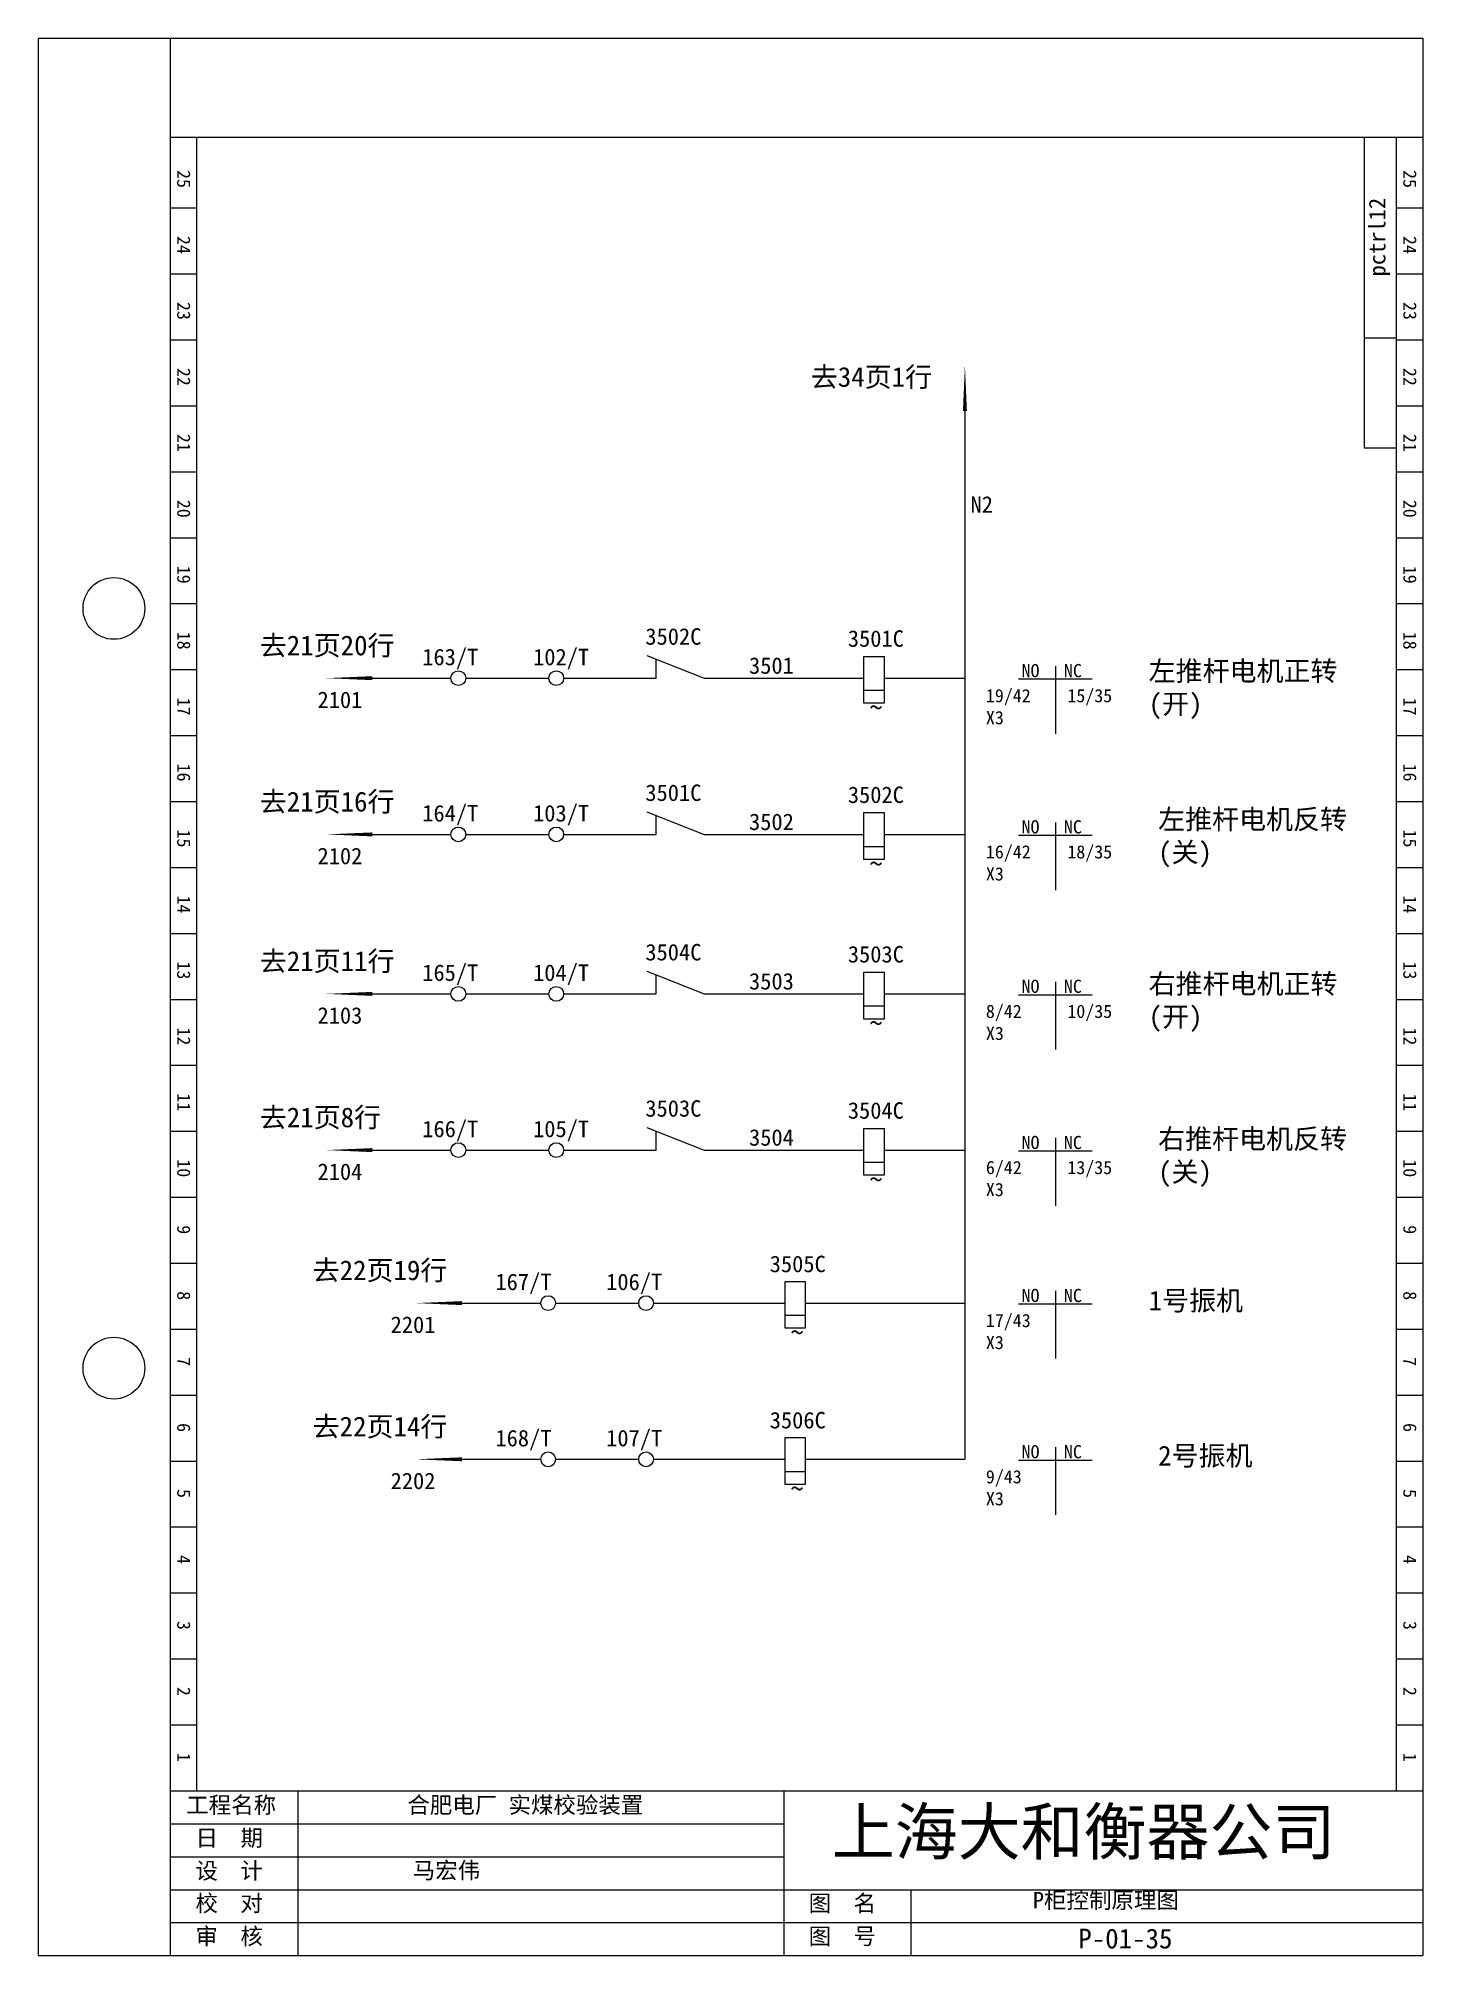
# Model space of a CAD drawing. Extents: x 370 to 580, y -51 to 240.
import ezdxf

# ---------------------------------------------------------------- set-up
doc = ezdxf.new("R2010")
doc.units = 0
doc.header["$LTSCALE"] = 0.5
doc.linetypes.add('DASHED2', pattern=[9.525, 6.35, -3.175])
doc.layers.get('0').update_dxf_attribs({"linetype": 'CONTINUOUS'})

# ---------------------------------------------------------------- blocks, each defined once
blk = doc.blocks.new('A$C330944B9')
at = {"insert": (0.21, 3.58), "char_height": 2.5, "width": 20.5327, "attachment_point": 1}
blk.add_mtext('\\f宋体|b0|i0|c134|p2;马宏伟', dxfattribs=at)
blk = doc.blocks.new('A$C48D90E2A')
at = {"linetype": 'DASHED2', "ltscale": 0.5}
blk.add_blockref('A$C330944B9', (0, 0), dxfattribs=at)
blk = doc.blocks.new('A$C0E084118')
at = {"linetype": 'CONTINUOUS', "ltscale": 0.5}
blk.add_blockref('A$C48D90E2A', (0, 4.71), dxfattribs=at)
at = {"insert": (94.27, 3.78), "char_height": 2.5, "width": 44.7874, "attachment_point": 1}
blk.add_mtext('\\f宋体|b0|i0|c134|p2;P柜控制原理图', dxfattribs=at)

msp = doc.modelspace()

# ---------------------------------------------------------------- linework, layer by layer
for p, q in [((369.82, 239.81), (579.82, 239.81)), ((369.82, 239.81), (369.82, -50.91)), ((389.82, 239.81), (389.82, -50.91)), ((579.82, 239.81), (579.82, -50.91)), ((389.82, 224.81), (579.82, 224.81)), ((393.82, 224.81), (393.82, -25.91)), ((570.94, 224.81), (570.94, 177.67)), ((575.82, 224.81), (575.82, -25.91)), ((579.82, 224.81), (579.82, -25.91)), ((389.82, 214.09), (393.82, 214.09)), ((575.82, 214.09), (579.82, 214.09)), ((389.82, 204.09), (393.82, 204.09)), ((575.82, 204.09), (579.82, 204.09)), ((389.82, 194.09), (393.82, 194.09)), ((575.81, 194.35), (570.94, 194.35)), ((575.82, 194.09), (579.82, 194.09)), ((389.82, 184.09), (393.82, 184.09)), ((575.82, 184.09), (579.82, 184.09)), ((575.81, 177.67), (570.94, 177.67)), ((389.82, 174.09), (393.82, 174.09)), ((575.82, 174.09), (579.82, 174.09)), ((389.82, 164.09), (393.82, 164.09)), ((575.82, 164.09), (579.82, 164.09)), ((389.82, 154.09), (393.82, 154.09)), ((575.82, 154.09), (579.82, 154.09)), ((389.82, 144.09), (393.82, 144.09)), ((575.82, 144.09), (579.82, 144.09)), ((389.82, 134.09), (393.82, 134.09)), ((575.82, 134.09), (579.82, 134.09)), ((389.82, 124.09), (393.82, 124.09)), ((575.82, 124.09), (579.82, 124.09)), ((389.82, 114.09), (393.82, 114.09)), ((575.82, 114.09), (579.82, 114.09)), ((389.82, 104.09), (393.82, 104.09)), ((575.82, 104.09), (579.82, 104.09)), ((389.82, 94.09), (393.82, 94.09)), ((575.82, 94.09), (579.82, 94.09)), ((389.82, 84.09), (393.82, 84.09)), ((575.82, 84.09), (579.82, 84.09)), ((389.82, 74.09), (393.82, 74.09)), ((575.82, 74.09), (579.82, 74.09)), ((389.82, 64.09), (393.82, 64.09)), ((575.82, 64.09), (579.82, 64.09)), ((389.82, 54.09), (393.82, 54.09)), ((575.82, 54.09), (579.82, 54.09)), ((389.82, 44.09), (393.82, 44.09)), ((575.82, 44.09), (579.82, 44.09)), ((389.82, 34.09), (393.82, 34.09)), ((575.82, 34.09), (579.82, 34.09)), ((389.82, 24.09), (393.82, 24.09)), ((575.82, 24.09), (579.82, 24.09)), ((389.82, 14.09), (393.82, 14.09)), ((575.82, 14.09), (579.82, 14.09)), ((389.82, 4.09), (393.82, 4.09)), ((575.82, 4.09), (579.82, 4.09)), ((389.82, -5.91), (393.82, -5.91)), ((575.82, -5.91), (579.82, -5.91)), ((389.82, -15.91), (393.82, -15.91)), ((575.82, -15.91), (579.82, -15.91)), ((389.82, -25.91), (579.82, -25.91)), ((409.2, -25.91), (409.2, -50.91)), ((482.93, -25.91), (482.93, -50.91)), ((389.82, -30.91), (482.93, -30.91)), ((389.82, -35.91), (482.93, -35.91)), ((389.82, -40.91), (579.82, -40.91)), ((502.18, -40.91), (502.18, -50.91)), ((389.82, -45.91), (579.82, -45.91)), ((369.82, -50.91), (579.82, -50.91))]:
    msp.add_line(p, q)
at = {"ltscale": 0.5}
for p, q in [((510.38, 183.29), (510.38, 175.23)), ((510.38, 177.12), (510.38, 24.35)), ((462.11, 146.22), (470.8, 142.79)), ((463.53, 142.79), (463.53, 145.66)), ((420.48, 142.79), (432.42, 142.79)), ((434.66, 142.79), (447.27, 142.79)), ((434.66, 142.79), (447.27, 142.79)), ((449.51, 142.79), (449.64, 142.79)), ((449.64, 142.79), (463.53, 142.79)), ((470.8, 142.79), (495.07, 142.79)), ((498.15, 142.79), (510.38, 142.79)), ((518.53, 142.67), (529.69, 142.67)), ((524.11, 144.62), (524.11, 134.36)), ((495.07, 140.96), (498.15, 140.96)), ((462.11, 122.53), (470.8, 119.1)), ((463.53, 119.1), (463.53, 121.97)), ((524.11, 120.93), (524.11, 110.67)), ((420.48, 119.1), (432.42, 119.1)), ((434.66, 119.1), (447.27, 119.1)), ((434.66, 119.1), (447.27, 119.1)), ((449.51, 119.1), (449.64, 119.1)), ((449.64, 119.1), (463.53, 119.1)), ((470.8, 119.1), (495.07, 119.1)), ((495.07, 117.27), (498.15, 117.27)), ((498.15, 119.1), (510.38, 119.1)), ((498.15, 119.1), (504.41, 119.1)), ((518.53, 118.98), (529.69, 118.98)), ((462.11, 98.35), (470.8, 94.92)), ((463.53, 94.92), (463.53, 97.79)), ((524.11, 96.75), (524.11, 86.49)), ((420.48, 94.92), (432.42, 94.92)), ((434.66, 94.92), (447.27, 94.92)), ((434.66, 94.92), (447.27, 94.92)), ((449.51, 94.92), (449.64, 94.92)), ((449.64, 94.92), (463.53, 94.92)), ((470.8, 94.92), (495.07, 94.92)), ((495.07, 93.09), (498.15, 93.09)), ((498.15, 94.92), (510.38, 94.92)), ((518.53, 94.8), (529.69, 94.8)), ((462.11, 74.66), (470.8, 71.23)), ((463.53, 71.23), (463.53, 74.1)), ((524.11, 73.07), (524.11, 62.8)), ((420.48, 71.23), (432.42, 71.23)), ((434.66, 71.23), (447.27, 71.23)), ((434.66, 71.23), (447.27, 71.23)), ((449.51, 71.23), (449.64, 71.23)), ((449.64, 71.23), (463.53, 71.23)), ((470.8, 71.23), (495.07, 71.23)), ((498.15, 71.23), (510.38, 71.23)), ((498.15, 71.23), (504.41, 71.23)), ((518.53, 71.11), (529.69, 71.11)), ((495.07, 69.41), (498.15, 69.41)), ((524.11, 49.87), (524.11, 39.61)), ((434.1, 48.03), (446.04, 48.03)), ((448.28, 48.03), (460.89, 48.03)), ((448.28, 48.03), (460.89, 48.03)), ((463.13, 48.03), (463.25, 48.03)), ((463.25, 48.03), (472.08, 48.03)), ((470.84, 48.03), (483.09, 48.03)), ((486.17, 48.03), (502.91, 48.03)), ((496.81, 48.03), (510.38, 48.03)), ((518.53, 47.91), (529.69, 47.91)), ((483.09, 46.21), (486.17, 46.21)), ((524.11, 26.18), (524.11, 15.92)), ((434.1, 24.35), (446.04, 24.35)), ((448.28, 24.35), (460.89, 24.35)), ((448.28, 24.35), (460.89, 24.35)), ((463.13, 24.35), (463.25, 24.35)), ((463.25, 24.35), (472.08, 24.35)), ((470.84, 24.35), (483.09, 24.35)), ((486.17, 24.35), (502.91, 24.35)), ((496.81, 24.35), (510.38, 24.35)), ((518.53, 24.23), (529.69, 24.23)), ((483.09, 22.52), (486.17, 22.52))]:
    msp.add_line(p, q, dxfattribs=at)
for points in [[(510.38, 183.29, 0.6, 0, 0), (510.38, 190.29, 0, 0, 0)], [(420.48, 142.79, 0.6, 0, 0), (413.48, 142.79, 0, 0, 0)], [(420.48, 119.1, 0.6, 0, 0), (413.48, 119.1, 0, 0, 0)], [(420.48, 94.92, 0.6, 0, 0), (413.48, 94.92, 0, 0, 0)], [(420.48, 71.23, 0.6, 0, 0), (413.48, 71.23, 0, 0, 0)], [(434.1, 48.03, 0.6, 0, 0), (427.1, 48.03, 0, 0, 0)], [(434.1, 24.35, 0.6, 0, 0), (427.1, 24.35, 0, 0, 0)]]:
    msp.add_lwpolyline(points, format="xyseb", dxfattribs=at)
for points in [[(495.07, 146.09), (498.15, 146.09), (498.15, 138.98), (495.07, 138.98)], [(495.07, 122.4), (498.15, 122.4), (498.15, 115.29), (495.07, 115.29)], [(495.07, 98.22), (498.15, 98.22), (498.15, 91.11), (495.07, 91.11)], [(495.07, 74.53), (498.15, 74.53), (498.15, 67.42), (495.07, 67.42)], [(483.09, 51.33), (486.17, 51.33), (486.17, 44.23), (483.09, 44.23)], [(483.09, 27.65), (486.17, 27.65), (486.17, 20.54), (483.09, 20.54)]]:
    msp.add_lwpolyline(points, close=True)
for centre in [(381.28, 153.36), (381.28, 38.17)]:
    msp.add_circle(centre, 4.68)
for centre in [(433.54, 142.79), (448.39, 142.79), (433.54, 119.1), (448.39, 119.1), (433.54, 94.92), (448.39, 94.92), (433.54, 71.23), (448.39, 71.23), (447.16, 48.03), (462.01, 48.03), (447.16, 24.35), (462.01, 24.35)]:
    msp.add_circle(centre, 1.12, dxfattribs=at)

# ---------------------------------------------------------------- block references
at = {"linetype": 'DASHED2', "ltscale": 0.5}
msp.add_blockref('A$C0E084118', (426.41, -45.02), dxfattribs=at)

# ---------------------------------------------------------------- texts
at = {"char_height": 2, "width": 13.8727, "attachment_point": 1, "rotation": 270}
for s, insert in [('25', (392.89, 219.84)), ('25', (578.89, 219.84)), ('24', (392.89, 209.84)), ('24', (578.89, 209.84)), ('23', (392.89, 199.84)), ('23', (578.89, 199.84)), ('22', (392.89, 189.84)), ('22', (578.89, 189.84)), ('21', (392.89, 179.84)), ('21', (578.89, 179.84)), ('20', (392.89, 169.84)), ('20', (578.89, 169.84)), ('19', (392.89, 159.84)), ('19', (578.89, 159.84)), ('18', (392.89, 149.84)), ('18', (578.89, 149.84)), ('17', (392.89, 139.84)), ('17', (578.89, 139.84)), ('16', (392.89, 129.84)), ('16', (578.89, 129.84)), ('15', (392.89, 119.84)), ('15', (578.89, 119.84)), ('14', (392.89, 109.84)), ('14', (578.89, 109.84)), ('13', (392.89, 99.84)), ('13', (578.89, 99.84)), ('12', (392.89, 89.84)), ('12', (578.89, 89.84)), ('11', (392.89, 79.84)), ('11', (578.89, 79.84)), ('10', (392.89, 69.84)), ('10', (578.89, 69.84)), ('9', (392.89, 59.84)), ('9', (578.89, 59.84)), ('8', (392.89, 49.84)), ('8', (578.89, 49.84)), ('7', (392.89, 39.84)), ('7', (578.89, 39.84)), ('6', (392.89, 29.84)), ('6', (578.89, 29.84)), ('5', (392.89, 19.84)), ('5', (578.89, 19.84)), ('4', (392.89, 9.84)), ('4', (578.89, 9.84)), ('3', (392.89, -0.16)), ('3', (578.89, -0.16)), ('2', (392.89, -10.16)), ('2', (578.89, -10.16)), ('1', (392.89, -20.16)), ('1', (578.89, -20.16))]:
    msp.add_mtext(s, dxfattribs=dict(at, insert=insert))
at = {"linetype": 'DASHED2', "ltscale": 0.5, "insert": (571.66, 203.71), "char_height": 2.5, "width": 3.1573, "attachment_point": 1, "rotation": 90}
msp.add_mtext('pctrl12', dxfattribs=at)
at = {"ltscale": 0.5, "attachment_point": 1}
for s, insert, char_height, width in [('\\f宋体|b0|i0|c134|p2;去34页1行', (487, 189.97), 3, 51.3886), ('\\f宋体|b0|i0|c134|p2;去21页20行', (403.41, 149.26), 3, 51.3886), ('\\f宋体|b0|i0|c134|p2;左推杆电机正转\\P(开)', (538.25, 145.39), 3, 45.4094), ('\\f宋体|b0|i0|c134|p2;~', (495.92, 139.8), 2.8779, 36.9722), ('\\f宋体|b0|i0|c134|p2;去21页16行', (403.41, 125.57), 3, 51.3886), ('\\f宋体|b0|i0|c134|p2;左推杆电机反转\\P(关)', (539.69, 122.9), 3, 51.3886), ('\\f宋体|b0|i0|c134|p2;~', (495.92, 116.11), 2.8779, 36.9722), ('\\f宋体|b0|i0|c134|p2;去21页11行', (403.41, 101.39), 3, 51.3886), ('\\f宋体|b0|i0|c134|p2;右推杆电机正转\\P(开)', (538.25, 97.96), 3, 45.4094), ('\\f宋体|b0|i0|c134|p2;~', (495.92, 91.93), 2.8779, 36.9722), ('\\f宋体|b0|i0|c134|p2;去21页8行', (403.41, 77.7), 3, 51.3886), ('\\f宋体|b0|i0|c134|p2;右推杆电机反转\\P(关)', (539.69, 74.44), 3, 51.3886), ('\\f宋体|b0|i0|c134|p2;~', (495.92, 68.24), 2.8779, 36.9722), ('\\f宋体|b0|i0|c134|p2;去22页19行', (411.43, 54.51), 3, 51.3886), ('\\f宋体|b0|i0|c134|p2;1号振机', (538.25, 49.92), 3, 45.4094), ('\\f宋体|b0|i0|c134|p2;~', (483.94, 45.05), 2.8779, 36.9722), ('\\f宋体|b0|i0|c134|p2;去22页14行', (411.43, 30.82), 3, 51.3886), ('\\f宋体|b0|i0|c134|p2;2号振机', (539.69, 26.4), 3, 51.3886), ('\\f宋体|b0|i0|c134|p2;~', (483.94, 21.36), 2.8779, 36.9722)]:
    msp.add_mtext(s, dxfattribs=dict(at, insert=insert, char_height=char_height, width=width))
at = {"attachment_point": 1}
for s, insert, char_height, width in [('N2', (511.23, 170.38), 2.5, 13.8727), ('3502C', (461.9, 150.36), 2.5, 13.8727), ('3501C', (492.62, 150.05), 2.5, 13.8727), ('163/T', (428.06, 147.25), 2.5, 13.8727), ('102/T', (444.87, 147.25), 2.5, 13.8727), ('3501', (477.63, 145.95), 2.5, 13.8727), ('NO', (518.98, 144.94), 2, 13.8727), ('NC', (525.4, 144.94), 2, 13.8727), ('2101', (412.17, 140.76), 2.5, 13.8727), ('19/42\\PX3', (513.56, 141.14), 2, 13.8727), ('15/35', (525.92, 141.14), 2, 13.8727), ('3501C', (461.9, 126.67), 2.5, 13.8727), ('3502C', (492.62, 126.36), 2.5, 13.8727), ('164/T', (428.06, 123.56), 2.5, 13.8727), ('103/T', (444.87, 123.56), 2.5, 13.8727), ('3502', (477.63, 122.26), 2.5, 13.8727), ('NO', (518.98, 121.25), 2, 13.8727), ('NC', (525.4, 121.25), 2, 13.8727), ('2102', (412.17, 117.08), 2.5, 13.8727), ('16/42\\PX3', (513.56, 117.45), 2, 13.8727), ('18/35', (525.92, 117.45), 2, 13.8727), ('3504C', (461.9, 102.49), 2.5, 13.8727), ('3503C', (492.62, 102.18), 2.5, 13.8727), ('165/T', (428.06, 99.38), 2.5, 13.8727), ('104/T', (444.87, 99.38), 2.5, 13.8727), ('3503', (477.63, 98.08), 2.5, 13.8727), ('NO', (518.98, 97.07), 2, 13.8727), ('NC', (525.4, 97.07), 2, 13.8727), ('8/42\\PX3', (513.56, 93.27), 2, 13.8727), ('10/35', (525.92, 93.27), 2, 13.8727), ('2103', (412.17, 92.9), 2.5, 13.8727), ('3503C', (461.9, 78.8), 2.5, 13.8727), ('3504C', (492.62, 78.49), 2.5, 13.8727), ('166/T', (428.06, 75.69), 2.5, 13.8727), ('105/T', (444.87, 75.69), 2.5, 13.8727), ('3504', (477.63, 74.4), 2.5, 13.8727), ('NO', (518.98, 73.39), 2, 13.8727), ('NC', (525.4, 73.39), 2, 13.8727), ('2104', (412.17, 69.21), 2.5, 13.8727), ('6/42\\PX3', (513.56, 69.59), 2, 13.8727), ('13/35', (525.92, 69.59), 2, 13.8727), ('3505C', (480.77, 55.22), 2.5, 13.8727), ('167/T', (439.16, 52.5), 2.5, 13.8727), ('106/T', (455.96, 52.5), 2.5, 13.8727), ('NO', (518.98, 50.19), 2, 13.8727), ('NC', (525.4, 50.19), 2, 13.8727), ('17/43\\PX3', (513.56, 46.39), 2, 13.8727), ('2201', (423.26, 46.01), 2.5, 13.8727), ('3506C', (480.77, 31.53), 2.5, 13.8727), ('168/T', (439.16, 28.81), 2.5, 13.8727), ('107/T', (455.96, 28.81), 2.5, 13.8727), ('NO', (518.98, 26.5), 2, 13.8727), ('NC', (525.4, 26.5), 2, 13.8727), ('2202', (423.26, 22.32), 2.5, 13.8727), ('9/43\\PX3', (513.56, 22.7), 2, 13.8727), ('\\f宋体|b0|i0|c134|p2;工程名称', (392.25, -26.81), 2.5, 20.5327), ('\\f宋体|b0|i0|c134|p2;合肥电厂 实煤校验装置', (425.8, -26.81), 2.5, 44.7874), ('\\f宋体|b0|i0|c134|p2;上海大和衡器公司', (490.19, -28.62), 7, 127.4816), ('\\f宋体|b0|i0|c134|p2;日  期', (393.66, -31.81), 2.5, 20.5327), ('\\f宋体|b0|i0|c134|p2;设  计', (393.66, -36.78), 2.5, 20.5327), ('\\f宋体|b0|i0|c134|p2;校  对', (393.66, -41.71), 2.5, 20.5327), ('\\f宋体|b0|i0|c134|p2;图  名', (486.67, -41.71), 2.5, 20.5327), ('\\f宋体|b0|i0|c134|p2;审  核', (393.66, -46.71), 2.5, 20.5327), ('\\f宋体|b0|i0|c134|p2;图  号', (486.67, -46.71), 2.5, 20.5327), ('P-01-35', (527.58, -46.82), 3, 13.8727)]:
    msp.add_mtext(s, dxfattribs=dict(at, insert=insert, char_height=char_height, width=width))

doc.saveas('drawing.dxf')
